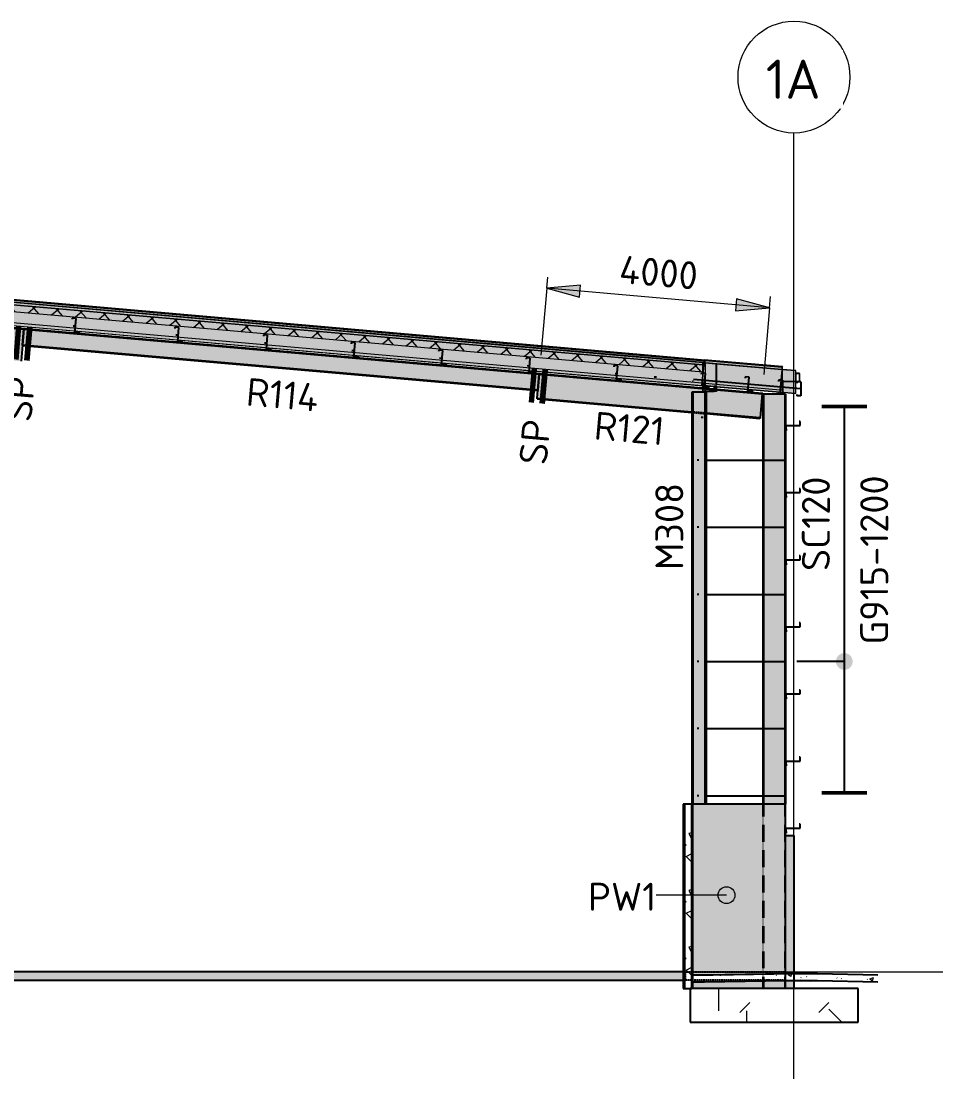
# Model space of a CAD drawing. Header units: millimetres. Extents: x 632 to 645312, y -3890 to 22200.
# Drawn here: x 308889 to 325368, y 3287 to 22200 of the extents above; entities that cross this region are included whole.
import ezdxf

# ---------------------------------------------------------------- set-up
doc = ezdxf.new("R2010")
doc.units = ezdxf.units.MM
for name, pattern in [('Dash', [7, 5, -2]), ('Hidden', [4, 3, -1]), ('Hidden Double', [7, 5, -2]), ('Hidden Half', [3, 2, -1])]:
    doc.linetypes.add(name, pattern=pattern)
for name, color, linetype, lineweight in [('A-010-D_DIM', 211, 'Continuous', 13), ('A-010-D_DIM-200', 211, 'Continuous', 13), ('A-010-M_LINE', 90, 'Continuous', 13), ('A-200-A_WALL', 211, 'Continuous', 18), ('A-200-H_WALL', 111, 'Continuous', 13), ('A-200-M_WALL_EXT', 113, 'Continuous', 13), ('A-200-M_WALL_PAT', 111, 'Continuous', 13), ('A-200-MH_WALL', 110, 'Hidden', 13), ('A-230-H-FLOOR', 190, 'Continuous', 13), ('A-230-M_FLOOR', 192, 'Continuous', 13), ('A-230-MH_FLOOR', 190, 'Hidden Double', 13), ('A-270-M_ROOF', 132, 'Continuous', 13), ('S-160-M_FOUND', 171, 'Continuous', 13), ('S-160-MH_FOUND', 171, 'Hidden Half', 13), ('S-280-A_COLUMN', 171, 'Continuous', 18), ('S-280-A_STRUCT_FRAME', 2, 'Continuous', 18), ('S-280-M_COLUMN', 52, 'Continuous', 13), ('S-280-M_STRUCT_FRAME', 12, 'Continuous', 13), ('S-280-MH_COLUMN', 52, 'Hidden Half', 13), ('Z-000-T_TEXT', 131, 'Continuous', 25), ('Z-030-M_GRID', 191, 'Continuous', 13), ('Z-033_T_GRIDREF', 31, 'Continuous', 13), ('Z-060-M_DETAIL', 92, 'Continuous', 25), ('Z-230-A_LEVEL', 51, 'Continuous', 13)]:
    doc.layers.add(name, color=color, linetype=linetype, lineweight=lineweight)
doc.styles.add('ISOCPEUR_1', font='isocpeur.ttf', dxfattribs={"height": 700})
doc.styles.add('ISOCPEUR_2', font='isocpeur.ttf', dxfattribs={"height": 500})
doc.dimstyles.new('2_5___Arrow___Transparent', dxfattribs={"dimscale": 304.8, "dimtxt": 497.990588, "dimasz": 1.968504, "dimexe": 0.656168, "dimexo": 1.049869, "dimgap": 0.164042, "dimtad": 1, "dimdec": 0, "dimzin": 0, "dimdsep": 46, "dimtxsty": 'ISOCPEUR_2', "dimsah": 1, "dimcen": 0.09, "dimadec": 0, "dimazin": 0, "dimtfac": 1, "dimtdec": 4, "dimtix": 1, "dimtmove": 0, "dimatfit": 3, "dimfxl": 1, "dimtvp": 1, "dimtolj": 1, "dimtzin": 0, "dimlwd": 18, "dimlwe": 18, "dimarcsym": 2})

# ---------------------------------------------------------------- blocks, each defined once
blk = doc.blocks.new('Roof Gutters1 - Roof Gutters-1884510-S6_501-SECTION A12')
at = {"layer": 'A-270-M_ROOF', "lineweight": 5, "transparency": 33554432}
for points in [[(4576717, 16123), (4576718, 16137), (4558305, 17748), (4558304, 17734), (4576483, 16143)], [(4576717, 16120), (4576718, 16134), (4558305, 17745), (4558304, 17731), (4576483, 16141)], [(4576717, 16120), (4576717, 16123), (4558304, 17734), (4558304, 17731), (4576483, 16141)]]:
    blk.add_hatch(color=253, dxfattribs=at).paths.add_polyline_path(points)
at = {"layer": 'A-270-M_ROOF', "color": 53, "lineweight": 5}
for p, q in [((4576717, 16123), (4558304, 17734)), ((4576717, 16120), (4558304, 17731)), ((4576698, 16124), (4558320, 17732)), ((4576698, 16122), (4558320, 17730)), ((4576718, 16137), (4558382, 17741)), ((4558469, 17730), (4576718, 16134)), ((4576699, 16138), (4558521, 17729)), ((4576699, 16135), (4558606, 17718)), ((4576718, 16137), (4576699, 16138)), ((4576718, 16134), (4576699, 16135)), ((4576717, 16123), (4576699, 16124)), ((4576717, 16120), (4576699, 16122)), ((4576718, 16137), (4576717, 16123)), ((4576717, 16120), (4576718, 16134)), ((4576718, 16132), (4576717, 16120)), ((4576717, 16123), (4576718, 16132)), ((4576717, 16120), (4576717, 16123)), ((4576717, 16123), (4576717, 16120))]:
    blk.add_line(p, q, dxfattribs=at)
blk = doc.blocks.new('Roof Gutters3 - Roof Gutters-1885272-S6_501-SECTION A12')
at = {"layer": 'A-270-M_ROOF', "lineweight": 5, "transparency": 33554432}
for points in [[(4578056, 15560), (4578096, 16014), (4576699, 16136), (4576659, 15682), (4577736, 15588)], [(4578096, 16014), (4578097, 16023), (4576700, 16145), (4576699, 16136), (4577591, 16058)], [(4578096, 16016), (4578096, 16020), (4576699, 16142), (4576699, 16138), (4577591, 16060)], [(4578056, 15563), (4578056, 15563), (4577736, 15591)]]:
    blk.add_hatch(color=253, dxfattribs=at).paths.add_polyline_path(points)
at = {"layer": 'A-270-M_ROOF', "color": 53, "lineweight": 5}
for p, q in [((4576692, 16053), (4576695, 16092)), ((4576695, 16092), (4576692, 16053)), ((4576695, 16092), (4576698, 16122)), ((4576698, 16122), (4576695, 16092)), ((4576698, 16122), (4576699, 16136)), ((4576699, 16133), (4576698, 16122)), ((4576699, 16138), (4576700, 16145)), ((4576700, 16145), (4576699, 16142)), ((4576699, 16142), (4576699, 16138)), ((4576699, 16138), (4576699, 16142)), ((4576699, 16142), (4576699, 16138)), ((4578096, 16020), (4576699, 16142)), ((4576718, 16137), (4576699, 16138)), ((4576718, 16137), (4576699, 16138)), ((4576699, 16136), (4576699, 16133)), ((4576718, 16135), (4576699, 16136)), ((4576718, 16132), (4576699, 16133)), ((4578097, 16023), (4576700, 16145)), ((4578096, 16016), (4576718, 16137)), ((4578096, 16016), (4576718, 16137)), ((4578096, 16014), (4576718, 16135)), ((4578096, 16011), (4576718, 16132)), ((4576659, 15682), (4576691, 16052)), ((4576691, 16052), (4576659, 15685)), ((4578096, 16014), (4578056, 15560)), ((4578060, 15603), (4578092, 15971)), ((4578092, 15971), (4578096, 16011)), ((4578096, 16020), (4578097, 16023)), ((4578097, 16023), (4578096, 16014)), ((4578096, 16011), (4578096, 16020)), ((4578096, 16020), (4578096, 16016)), ((4578096, 16016), (4578096, 16020)), ((4576659, 15685), (4576659, 15682)), ((4576659, 15685), (4576659, 15685)), ((4576659, 15685), (4576707, 15681)), ((4576699, 15682), (4576659, 15685)), ((4576659, 15682), (4576659, 15682)), ((4576677, 15681), (4576659, 15682)), ((4576677, 15681), (4576659, 15682)), ((4576707, 15678), (4576677, 15681)), ((4576698, 15679), (4576677, 15681)), ((4576877, 15663), (4576698, 15679)), ((4576877, 15666), (4576699, 15682)), ((4576707, 15681), (4576877, 15666)), ((4576877, 15663), (4576707, 15678)), ((4576879, 15666), (4576912, 15663)), ((4576903, 15664), (4576879, 15666)), ((4576912, 15660), (4576879, 15663)), ((4576903, 15661), (4576879, 15663)), ((4578056, 15563), (4576903, 15664)), ((4578056, 15560), (4576903, 15661)), ((4576912, 15663), (4578056, 15563)), ((4578056, 15560), (4576912, 15660)), ((4578056, 15563), (4578060, 15603)), ((4578056, 15563), (4578056, 15563)), ((4578056, 15560), (4578056, 15563)), ((4578056, 15560), (4578056, 15560))]:
    blk.add_line(p, q, dxfattribs=at)
blk = doc.blocks.new('25021-APA-ZZ-ZZ-M3-AR-000001_V3_rvt-4-S6_501-SECTION A12')
at = {"layer": 'A-270-M_ROOF', "lineweight": 5, "transparency": 33554432}
for color, points in [(9, [(4576718, 16092), (4576718, 16132), (4558305, 17743), (4557997, 17716), (4557997, 17676), (4558305, 17703), (4576483, 16112)]), (254, [(4576926, 15702), (4576926, 16073), (4558305, 17703), (4558205, 17694), (4558205, 17322), (4558305, 17331), (4576483, 15741)]), (9, [(4578339, 15952), (4558314, 17697), (4558261, 17697), (4576674, 16092), (4576718, 16092), (4578330, 15952)]), (10, [(4578339, 15911), (4558314, 17657), (4558261, 17657), (4576674, 16052), (4576718, 16052), (4578330, 15911)]), (254, [(4576674, 15681), (4576674, 15931), (4558261, 17536), (4558261, 17285), (4576559, 15691)]), (9, [(4576674, 16092), (4576674, 16052), (4576718, 16052), (4576718, 16092)]), (9, [(4578096, 15971), (4578096, 16011), (4576699, 16133), (4576699, 16093), (4577591, 16015)]), (9, [(4578330, 15911), (4578330, 15952), (4576718, 16092), (4576718, 16052), (4577591, 15976)]), (254, [(4576718, 15681), (4576718, 16052), (4576674, 16052), (4576674, 15681)]), (254, [(4578330, 15540), (4578330, 15911), (4576718, 16052), (4576718, 15681), (4577736, 15592)]), (254, [(4578096, 15600), (4578096, 15971), (4576907, 16075), (4576907, 15704), (4577736, 15631)]), (9, [(4578330, 15911), (4578339, 15911), (4578339, 15952), (4578330, 15952)]), (254, [(4578330, 15540), (4578339, 15540), (4578339, 15911), (4578330, 15911)]), (253, [(4576676, 15681), (4576676, 15643), (4576720, 15639), (4576720, 15681)]), (253, [(4576879, 15671), (4576879, 15625), (4576921, 15621), (4576921, 15671)])]:
    blk.add_hatch(color=color, dxfattribs=at).paths.add_polyline_path(points)
at = {"layer": 'A-270-M_ROOF', "transparency": 33554432}
for color, points in [(9, [(4576674, 16052), (4576674, 16092), (4558261, 17697), (4558261, 17657), (4576483, 16069)]), (253, [(4578381, 15748), (4578406, 15763), (4578406, 15904), (4578341, 15904), (4578341, 15759), (4578101, 15759), (4578101, 15954), (4578096, 15954), (4578096, 15754), (4578346, 15754), (4578346, 15899), (4578401, 15899), (4578401, 15766), (4578377, 15752)])]:
    blk.add_hatch(color=color, dxfattribs=at).paths.add_polyline_path(points)
at = {"layer": 'A-270-M_ROOF', "lineweight": 5}
h = blk.add_hatch(dxfattribs=at)
h.set_pattern_fill('FP_20', angle=-135, style=0, pattern_type=2)
h.set_pattern_definition([(40.019, (4553363.17, 2e-06), (-192.9125, 229.7494), []), (130.019, (4553363.17, 2e-06), (-229.7494, -192.9125), [])])
h.paths.add_polyline_path([(4576674, 15931), (4576674, 16052), (4558261, 17657), (4558261, 17536), (4576483, 15948)])
at = {"layer": 'A-270-M_ROOF', "color": 53, "lineweight": 5}
for p, q in [((4576674, 16092), (4558261, 17697)), ((4576674, 16052), (4558261, 17657)), ((4558261, 17657), (4576674, 16052)), ((4558305, 17703), (4575199, 16224)), ((4575199, 16224), (4558305, 17703)), ((4576695, 16095), (4558314, 17697)), ((4558605, 17716), (4576699, 16133)), ((4558261, 17536), (4576674, 15931)), ((4558261, 17285), (4576674, 15681)), ((4576663, 15725), (4558305, 17331)), ((4558314, 17285), (4576660, 15686)), ((4575199, 16224), (4576695, 16094)), ((4576695, 16094), (4575199, 16224)), ((4576674, 16052), (4576674, 16092)), ((4576674, 16092), (4576698, 16092)), ((4576699, 16095), (4576695, 16095)), ((4576695, 16094), (4576699, 16093)), ((4576699, 16093), (4576695, 16094)), ((4576698, 16092), (4576712, 16092)), ((4576718, 16132), (4576699, 16133)), ((4576699, 16133), (4576718, 16132)), ((4576699, 16133), (4576718, 16132)), ((4576699, 16133), (4576699, 16122)), ((4576699, 16122), (4576699, 16093)), ((4576718, 16093), (4576699, 16095)), ((4576699, 16093), (4576718, 16092)), ((4576699, 16093), (4576718, 16092)), ((4576718, 16092), (4576699, 16093)), ((4578092, 15971), (4576699, 16093)), ((4576712, 16092), (4576718, 16092)), ((4576718, 16132), (4578096, 16011)), ((4576718, 16092), (4576718, 16132)), ((4578092, 15973), (4576718, 16093)), ((4576718, 16092), (4576907, 16075)), ((4576718, 16092), (4576718, 16052)), ((4576718, 16092), (4578092, 15972)), ((4576674, 15681), (4576674, 16052)), ((4576718, 16052), (4576718, 15681)), ((4576926, 16073), (4576907, 16075)), ((4576907, 16075), (4578092, 15971)), ((4576907, 16075), (4576926, 16073)), ((4576907, 16075), (4576907, 15704)), ((4576926, 15702), (4576926, 16073)), ((4578096, 15973), (4578092, 15973)), ((4578092, 15972), (4578096, 15972)), ((4578092, 15971), (4578096, 15971)), ((4578096, 15971), (4578092, 15971)), ((4578096, 16011), (4578096, 15971)), ((4578339, 15952), (4578096, 15973)), ((4578096, 15972), (4578330, 15952)), ((4578096, 15971), (4578096, 15600)), ((4578101, 15954), (4578096, 15954)), ((4578096, 15954), (4578096, 15754)), ((4578101, 15759), (4578101, 15954)), ((4578330, 15952), (4578330, 15911)), ((4578330, 15952), (4578339, 15952)), ((4578330, 15911), (4578330, 15759)), ((4578339, 15911), (4578339, 15952)), ((4578339, 15759), (4578339, 15911)), ((4578406, 15904), (4578341, 15904)), ((4578341, 15904), (4578341, 15759)), ((4578346, 15754), (4578346, 15899)), ((4578346, 15899), (4578401, 15899)), ((4578401, 15899), (4578401, 15766)), ((4578406, 15763), (4578406, 15904)), ((4576718, 15720), (4576663, 15725)), ((4576907, 15704), (4576718, 15720)), ((4576907, 15704), (4576926, 15702)), ((4576926, 15702), (4576907, 15704)), ((4578060, 15603), (4576907, 15704)), ((4578096, 15754), (4578346, 15754)), ((4578341, 15759), (4578101, 15759)), ((4578330, 15759), (4578330, 15754)), ((4578330, 15754), (4578330, 15540)), ((4578339, 15754), (4578339, 15759)), ((4578339, 15540), (4578339, 15754)), ((4578401, 15766), (4578377, 15752)), ((4578377, 15752), (4578381, 15748)), ((4578381, 15748), (4578406, 15763)), ((4576660, 15686), (4576877, 15667)), ((4576676, 15681), (4576674, 15681)), ((4576674, 15681), (4576674, 15579)), ((4576674, 15579), (4576879, 15579)), ((4576718, 15579), (4576674, 15579)), ((4576698, 15681), (4576676, 15681)), ((4576676, 15581), (4576676, 15681)), ((4576698, 15681), (4576676, 15681)), ((4576700, 15681), (4576676, 15681)), ((4576877, 15581), (4576676, 15581)), ((4576720, 15581), (4576676, 15581)), ((4576711, 15681), (4576698, 15681)), ((4576711, 15681), (4576698, 15681)), ((4576711, 15681), (4576700, 15681)), ((4576718, 15681), (4576712, 15681)), ((4576718, 15681), (4576712, 15681)), ((4576720, 15681), (4576712, 15681)), ((4576718, 15677), (4576718, 15681)), ((4576718, 15681), (4576720, 15681)), ((4576718, 15581), (4576718, 15677)), ((4576921, 15579), (4576718, 15579)), ((4576720, 15681), (4576720, 15677)), ((4576877, 15667), (4576720, 15680)), ((4576720, 15677), (4576720, 15581)), ((4576720, 15581), (4576877, 15581)), ((4576879, 15671), (4576877, 15671)), ((4576877, 15671), (4576877, 15581)), ((4576879, 15579), (4576879, 15671)), ((4576901, 15671), (4576879, 15671)), ((4576879, 15671), (4576903, 15671)), ((4576879, 15667), (4576921, 15664)), ((4576921, 15663), (4576879, 15666)), ((4576879, 15581), (4576919, 15581)), ((4576919, 15581), (4576879, 15581)), ((4576921, 15579), (4576879, 15579)), ((4576919, 15671), (4576901, 15671)), ((4576903, 15671), (4576921, 15671)), ((4576919, 15659), (4576919, 15671)), ((4576919, 15671), (4576921, 15671)), ((4576919, 15581), (4576919, 15659)), ((4576921, 15671), (4576921, 15659)), ((4576921, 15664), (4578057, 15565)), ((4578056, 15564), (4576921, 15663)), ((4576921, 15659), (4576921, 15579)), ((4578330, 15540), (4578056, 15564)), ((4578057, 15565), (4578339, 15540)), ((4578096, 15600), (4578060, 15603)), ((4578339, 15540), (4578330, 15540))]:
    blk.add_line(p, q, dxfattribs=at)
for name in ['Roof Gutters3 - Roof Gutters-1885272-S6_501-SECTION A12', 'Roof Gutters1 - Roof Gutters-1884510-S6_501-SECTION A12']:
    blk.add_blockref(name, (0, 0), dxfattribs=at)
blk = doc.blocks.new('NRP_Framing-Steel-Purlin C - P946 - EC250-24-4111187-S6_501-SECTION A12')
at = {"layer": 'S-280-M_STRUCT_FRAME', "color": 1, "lineweight": 25}
blk.add_line((4578419, 15626), (4576507, 15793), dxfattribs=at)
blk.add_line((4578419, 15626), (4576507, 15793), dxfattribs=at)
blk = doc.blocks.new('NRP_Framing-Steel-Purlin C - P946 - EC250-24-4033922-S6_501-SECTION A12')
at = {"layer": 'S-280-M_STRUCT_FRAME', "color": 1, "lineweight": 25}
blk.add_line((4576505, 15759), (4576488, 15760), dxfattribs=at)
blk.add_line((4576505, 15759), (4576488, 15760), dxfattribs=at)
blk = doc.blocks.new('NRP_Framing-Steel-Purlin Z - P916 - EZ250-24-4038568-S6_501-SECTION A12')
at = {"layer": 'S-280-M_STRUCT_FRAME', "color": 1, "lineweight": 25}
for p, q in [((4567238, 16729), (4567236, 16707)), ((4567309, 16723), (4567238, 16729)), ((4567287, 16474), (4567309, 16723)), ((4567362, 16467), (4567287, 16474)), ((4567364, 16489), (4567362, 16467))]:
    blk.add_line(p, q, dxfattribs=at)
blk = doc.blocks.new('NRP_Framing-Steel-Purlin Z - P914 - EZ250-15-4038687-S6_501-SECTION A12')
at = {"layer": 'S-280-M_STRUCT_FRAME', "color": 150, "lineweight": 25}
for p, q in [((4560193, 17346), (4560191, 17326)), ((4560264, 17339), (4560193, 17346)), ((4560242, 17090), (4560264, 17339)), ((4560318, 17084), (4560242, 17090)), ((4560319, 17103), (4560318, 17084))]:
    blk.add_line(p, q, dxfattribs=at)
blk = doc.blocks.new('NRP_Framing-Steel-Purlin Z - P916 - EZ250-24-4043329-S6_501-SECTION A12')
at = {"layer": 'S-280-M_STRUCT_FRAME', "color": 1, "lineweight": 25}
blk.add_line((4575154, 15895), (4575107, 15896), dxfattribs=at)
blk = doc.blocks.new('NRP_Framing-Steel-Purlin Z - P916 - EZ250-24-V41-S6_501-SECTION A12')
at = {"layer": 'S-280-M_STRUCT_FRAME', "color": 1, "lineweight": 25}
blk.add_line((4575850, 15833), (4575807, 15835), dxfattribs=at)
blk = doc.blocks.new('NRP_Framing-Steel-Purlin Z - P916 - EZ250-24-4044913-S6_501-SECTION A12')
at = {"layer": 'S-280-M_STRUCT_FRAME', "color": 1, "lineweight": 25}
blk.add_line((4573578, 16032), (4573534, 16034), dxfattribs=at)
blk = doc.blocks.new('NRP_Framing-Steel-Purlin Z - P916 - EZ250-24-4044911-S6_501-SECTION A12')
at = {"layer": 'S-280-M_STRUCT_FRAME', "color": 1, "lineweight": 25}
blk.add_line((4572012, 16169), (4571969, 16171), dxfattribs=at)
blk = doc.blocks.new('NRP_Framing-Steel-Purlin Z - P916 - EZ250-24-4044909-S6_501-SECTION A12')
at = {"layer": 'S-280-M_STRUCT_FRAME', "color": 1, "lineweight": 25}
blk.add_line((4570447, 16306), (4570403, 16307), dxfattribs=at)
blk = doc.blocks.new('NRP_Framing-Steel-Purlin Z - P916 - EZ250-24-4044907-S6_501-SECTION A12')
at = {"layer": 'S-280-M_STRUCT_FRAME', "color": 1, "lineweight": 25}
blk.add_line((4568882, 16443), (4568838, 16444), dxfattribs=at)
blk = doc.blocks.new('NRP_Framing-Steel-Purlin Z - P916 - EZ250-24-4044905-S6_501-SECTION A12')
at = {"layer": 'S-280-M_STRUCT_FRAME', "color": 1, "lineweight": 25}
blk.add_line((4567296, 16582), (4567253, 16583), dxfattribs=at)
blk = doc.blocks.new('NRP_Framing-Steel-Purlin Z - P916 - EZ250-24-4051381-S6_501-SECTION A12')
at = {"layer": 'S-280-M_STRUCT_FRAME', "color": 1, "lineweight": 25}
blk.add_line((4565459, 16743), (4565415, 16744), dxfattribs=at)
blk = doc.blocks.new('NRP_Framing-Steel-Purlin Z - G915 - EZ250-19-4108661-S6_501-SECTION A12')
at = {"layer": 'S-280-M_STRUCT_FRAME', "color": 92, "lineweight": 25}
blk.add_line((4576604, 8350), (4576576, 8350), dxfattribs=at)
blk = doc.blocks.new('NRP_Framing-Steel-Purlin Z - G915 - EZ250-19-4108674-S6_501-SECTION A12')
at = {"layer": 'S-280-M_STRUCT_FRAME', "color": 92, "lineweight": 25}
blk.add_line((4576729, 8350), (4578154, 8350), dxfattribs=at)
blk = doc.blocks.new('NRP_Framing-Steel-Purlin C - G946 - EC250-24-4111439-S6_501-SECTION A12')
at = {"layer": 'S-280-M_STRUCT_FRAME', "color": 1, "lineweight": 25}
for p, q in [((4578354, 15751), (4578354, 15727)), ((4578427, 15751), (4578354, 15751)), ((4578427, 15751), (4578427, 15501)), ((4578354, 15525), (4578354, 15501)), ((4578427, 15501), (4578354, 15501))]:
    blk.add_line(p, q, dxfattribs=at)
blk = doc.blocks.new('NRP_Framing-Steel-Purlin Z - G914 - EZ250-15-4113987-S6_501-SECTION A12')
at = {"layer": 'S-280-M_STRUCT_FRAME', "color": 150, "lineweight": 25}
for p, q in [((4578165, 14969), (4578415, 14969)), ((4578165, 14893), (4578165, 14969)), ((4578415, 15040), (4578395, 15040)), ((4578415, 14969), (4578415, 15040)), ((4578184, 14893), (4578165, 14893))]:
    blk.add_line(p, q, dxfattribs=at)
blk = doc.blocks.new('NRP_Foundation-Pad Footing Fibre _v2_ - PF1 - 3000 x 2400 x 600d-2371040-S6_501-SECTION A12')
at = {"layer": 'S-160-M_FOUND'}
h = blk.add_hatch(dxfattribs=at)
h.set_pattern_fill('FP_24', color=256, style=0, pattern_type=2)
h.set_pattern_definition([(45, (4553363.2, 0), (-1414.214, 0), [750, -3000]), (45, (4554363.2, 1000), (-1414.214, 0), [750, -3000]), (45, (4555363.2, -300), (-1414.214, 0), [250, -2000]), (90, (4555363.17, 500), (-500, 500), [500, -2000]), (315, (4555363.2, 1000), (0, 2828.43), [500, -3000]), (0, (4554363.2, 1000), (2000, 2000), [300, -1000]), (0, (4551863.2, 2000), (2000, 2000), [300, -2000])])
h.paths.add_polyline_path([(4579451, 4900), (4576451, 4900), (4576451, 4300), (4579451, 4300)])
at = {"layer": 'S-160-M_FOUND', "lineweight": 25}
for p, q in [((4579451, 4900), (4576451, 4900)), ((4576451, 4900), (4576451, 4300)), ((4579451, 4300), (4579451, 4900)), ((4576451, 4300), (4579451, 4300))]:
    blk.add_line(p, q, dxfattribs=at)
blk = doc.blocks.new('NRP_Framing-Steel-Purlin C - G946 - EC250-24-4105926-S6_501-SECTION A12')
at = {"layer": 'S-280-M_STRUCT_FRAME', "color": 1, "lineweight": 25}
blk.add_line((4576676, 15115), (4576646, 15115), dxfattribs=at)
blk.add_line((4576676, 15115), (4576646, 15115), dxfattribs=at)
at = {"layer": 'S-280-M_STRUCT_FRAME', "color": 1, "linetype": 'Dash', "lineweight": 25}
blk.add_line((4576681, 15115), (4576676, 15115), dxfattribs=at)
blk.add_line((4576681, 15115), (4576676, 15115), dxfattribs=at)
blk = doc.blocks.new('NRP_Framing-Steel-Purlin C - P946 - EC250-24-4032700-S6_501-SECTION A12')
at = {"layer": 'S-280-M_STRUCT_FRAME', "color": 1, "lineweight": 25}
for p, q in [((4578027, 15780), (4578027, 15756)), ((4578100, 15780), (4578027, 15780)), ((4578100, 15780), (4578100, 15530)), ((4578027, 15554), (4578027, 15530)), ((4578100, 15530), (4578027, 15530)), ((4578080, 15655), (4578080, 15655))]:
    blk.add_line(p, q, dxfattribs=at)
at = {"layer": 'S-280-M_STRUCT_FRAME', "color": 1, "linetype": 'Dash', "lineweight": 25}
blk.add_line((4578080, 15655), (4578080, 15655), dxfattribs=at)
blk = doc.blocks.new('NRP_Extent _v2_ - 1-200-4109417-S6_501-SECTION A12')
at = {"layer": 'Z-060-M_DETAIL'}
blk.add_hatch(color=256, dxfattribs=at).paths.add_polyline_path([(4579205, 10600), (4579243, 10605), (4579280, 10620), (4579311, 10644), (4579335, 10675), (4579350, 10711), (4579355, 10750), (4579350, 10789), (4579335, 10825), (4579311, 10856), (4579280, 10880), (4579243, 10895), (4579205, 10900), (4579166, 10895), (4579130, 10880), (4579099, 10856), (4579075, 10825), (4579060, 10789), (4579055, 10750), (4579060, 10711), (4579075, 10675), (4579099, 10644), (4579130, 10620), (4579166, 10605), (4579196, 10601)])
at = {"layer": 'Z-060-M_DETAIL', "lineweight": 50}
for p, q in [((4578805, 15307), (4579605, 15307)), ((4578805, 8400), (4579605, 8400))]:
    blk.add_line(p, q, dxfattribs=at)
at = {"layer": 'Z-060-M_DETAIL'}
for p, q in [((4579205, 15307), (4579205, 8400)), ((4579205, 10750), (4578355, 10750))]:
    blk.add_line(p, q, dxfattribs=at)
blk = doc.blocks.new('Grid - NRP_Grid-Head-320187-S6_501-SECTION A12')
at = {"layer": 'Z-033_T_GRIDREF'}
blk.add_circle((4578305, 21200), 1000, dxfattribs=at)
blk = doc.blocks.new('DIMBLOCK13-S6_501-SECTION A12')
at = {"layer": 'A-010-D_DIM-200', "lineweight": 18}
for points in [[(318285, 17423), (318874, 17266), (318892, 17477)], [(322270, 17075), (321681, 17233), (321663, 17022)]]:
    blk.add_hatch(color=256, dxfattribs=at).paths.add_polyline_path(points)
for p, q in [((318285, 17423), (318303, 17623)), ((318285, 17423), (318180, 16227)), ((318892, 17477), (318285, 17423)), ((322270, 17075), (318285, 17423)), ((318285, 17423), (318874, 17266)), ((318874, 17266), (318892, 17477)), ((321681, 17233), (321663, 17022)), ((322270, 17075), (321681, 17233)), ((322270, 17075), (322287, 17274)), ((321663, 17022), (322270, 17075)), ((322270, 17075), (322165, 15879))]:
    blk.add_line(p, q, dxfattribs=at)
at = {"layer": 'A-010-D_DIM-200', "color": 0, "lineweight": 18, "insert": (319609, 18014), "char_height": 500, "width": 1758.29, "attachment_point": 1, "rotation": 355, "line_spacing_factor": 1.149209, "style": 'ISOCPEUR_2'}
blk.add_mtext('4000', dxfattribs=at)
blk = doc.blocks.new('NRP_Splice _v3_ - NRP_Splice-3927024-S6_501-SECTION A12')
at = {"layer": 'Z-000-T_TEXT', "lineweight": 70}
for p, q in [((4573657, 15980), (4573605, 15382)), ((4573657, 15980), (4573605, 15382)), ((4573857, 15963), (4573804, 15365)), ((4573804, 15365), (4573857, 15963))]:
    blk.add_line(p, q, dxfattribs=at)

msp = doc.modelspace()

# ---------------------------------------------------------------- hatches: boundary and pattern name
at = {"layer": 'A-200-A_WALL'}
h = msp.add_hatch(color=256, dxfattribs=at)
edge = h.paths.add_edge_path()
edge.add_arc((321500.5, 6571.4), 150, 0, 360)
at = {"layer": 'A-200-H_WALL', "lineweight": 5}
h = msp.add_hatch(color=256, dxfattribs=at)
h.paths.add_polyline_path([(320878.4, 4900), (320899.8, 4900), (320899.8, 5020), (320878.4, 5020)])
h.paths.add_polyline_path([(320878.4, 5140), (320899.8, 5140), (320899.8, 8200), (320878.4, 8200), (320878.4, 6899.8)])
at = {"layer": 'A-200-H_WALL'}
h = msp.add_hatch(color=256, dxfattribs=at)
h.paths.add_polyline_path([(322555.7, 4900), (322555.7, 5044.1), (321104.7, 5020), (320899.8, 5020), (320899.8, 4900), (321104.7, 4900)])
h.paths.add_polyline_path([(320899.8, 5140), (320901, 5140), (322555.7, 5167.5), (322555.7, 8200), (320899.8, 8200), (320899.8, 6899.8)])
at = {"layer": 'A-200-H_WALL', "lineweight": 5}
h = msp.add_hatch(color=256, dxfattribs=at)
h.paths.add_polyline_path([(322563.3, 4900), (322705.7, 4900), (322705.7, 5044.2), (322555.7, 5044.1), (322555.7, 4900)])
h.paths.add_polyline_path([(322555.7, 5167.5), (322705.7, 5170), (322705.7, 7640), (322555.7, 7640), (322555.7, 5170)])
at = {"layer": 'A-200-M_WALL_PAT'}
h = msp.add_hatch(dxfattribs=at)
h.set_pattern_fill('FP_23', color=250, angle=116.56505, style=0, pattern_type=2)
h.set_pattern_definition([(296.565, (298018.25, 152.4), (5e-05, 1016), [113.592, -2158.253]), (33.69, (298069.05, 50.8), (7e-05, 1016), [183.16, -3480.08]), (33.69, (299085.05, 50.8), (7e-05, 1016), [183.16, -3480.08]), (33.69, (300101.05, 50.8), (7e-05, 1016), [183.16, -3480.08]), (116.565, (298221.45, 152.4), (5e-05, 1016), [113.592, -2158.253]), (213.69, (298170.65, 254), (7e-05, 1016), [183.16, -3480.08]), (213.69, (299186.65, 254), (7e-05, 1016), [183.16, -3480.08]), (213.69, (300202.65, 254), (7e-05, 1016), [183.16, -3480.08]), (26.565, (298424.65, 152.4), (5e-05, 1016), [227.185, -2044.66]), (26.565, (299440.65, 152.4), (5e-05, 1016), [227.185, -2044.66]), (270, (298627.9, 254), (1016, 0.0009), [101.6, -914.4]), (225, (298627.85, 152.4), (-0.002, 1016), [143.684, -1293.157]), (135, (298526.25, 50.8), (-0.0009, 1016), [143.684, -1293.157]), (288.435, (298221.45, 457.2), (-0.002, 1015.9997), [160.644, -3052.23]), (18.435, (298272.3, 304.8), (-0.002, 1016), [160.64, -3052.23]), (18.435, (299288.3, 304.8), (-0.002, 1016), [160.64, -3052.23]), (18.435, (300304.3, 304.8), (-0.002, 1016), [160.64, -3052.23]), (135, (298424.65, 355.6), (-0.0009, 1016), [143.684, -1293.157]), (180, (298323.1, 457.2), (0.0009, -1016), [101.6, -914.4]), (251.565, (297967.45, 711.2), (0.0004, 1015.9997), [160.644, -3052.23]), (315, (297916.65, 558.8), (-0.0009, 1016), [143.684, -1293.157]), (71.565, (298018.25, 457.2), (0.0004, 1015.9997), [160.644, -3052.23]), (135, (298069.05, 609.6), (-0.0009, 1016), [143.684, -1293.157]), (225, (298373.85, 711.2), (-0.002, 1016), [143.684, -1293.157]), (123.69, (298272.25, 609.6), (7e-05, 1016), [183.16, -3480.08]), (123.69, (299288.25, 609.6), (7e-05, 1016), [183.16, -3480.08]), (26.565, (298170.65, 762), (5e-05, 1016), [113.59, -2158.25]), (26.565, (299186.65, 762), (5e-05, 1016), [113.59, -2158.25]), (315, (298272.25, 812.8), (-0.0009, 1016), [143.684, -1293.157]), (213.69, (298729.45, 965.2), (7e-05, 1016), [183.16, -3480.08]), (213.69, (299745.45, 965.2), (7e-05, 1016), [183.16, -3480.08]), (213.69, (300761.45, 965.2), (7e-05, 1016), [183.16, -3480.08]), (296.565, (298577.05, 863.6), (5e-05, 1016), [113.59, -2158.253]), (45, (298627.85, 762), (-0.0009, 1016), [143.684, -1293.157]), (90, (298729.5, 863.6), (-1016, -0.0009), [101.6, -914.4]), (213.69, (298272.25, 1016), (7e-05, 1016), [183.16, -3480.08]), (213.69, (299288.25, 1016), (7e-05, 1016), [183.16, -3480.08]), (213.69, (300304.25, 1016), (7e-05, 1016), [183.16, -3480.08]), (315, (298119.85, 914.4), (-0.0009, 1016), [71.84, -1365]), (26.565, (298170.7, 863.6), (5e-05, 1016), [113.59, -2158.25]), (26.565, (299186.7, 863.6), (5e-05, 1016), [113.59, -2158.25]), (90, (298272.3, 914.4), (-1016, -0.0009), [101.6, -914.4]), (333.435, (297865.85, 965.2), (-0.002, 1016), [113.59, -2158.25]), (333.435, (298881.85, 965.2), (-0.002, 1016), [113.59, -2158.25]), (243.435, (297967.45, 914.4), (-0.002, 1016), [113.592, -2158.253]), (161.565, (297916.7, 812.8), (0.0004, 1016), [160.64, -3052.23]), (161.565, (298932.7, 812.8), (0.0004, 1016), [160.64, -3052.23]), (161.565, (299948.7, 812.8), (0.0004, 1016), [160.64, -3052.23]), (45, (297764.25, 863.6), (-0.0009, 1016), [143.684, -1293.157]), (26.565, (297815.05, -2e-05), (5e-05, 1016), [113.59, -2158.25]), (26.565, (298831.05, -7e-05), (5e-05, 1016), [113.59, -2158.25]), (116.565, (297916.65, 50.8), (5e-05, 1016), [113.592, -2158.253]), (206.565, (297865.85, 152.4), (5e-05, 1016), [113.59, -2158.25]), (206.565, (298881.85, 152.4), (5e-05, 1016), [113.59, -2158.25]), (296.565, (297764.25, 101.6), (5e-05, 1016), [113.592, -2158.253]), (14.036, (298526.3, 457.2), (0.003, 1016), [209.45, -3979.62]), (14.036, (299542.3, 457.2), (0.003, 1016), [209.45, -3979.62]), (14.036, (300558.3, 457.2), (0.003, 1016), [209.45, -3979.62]), (14.036, (301574.3, 457.2), (0.003, 1016), [209.45, -3979.62]), (135, (298729.45, 508), (-0.0009, 1016), [143.684, -1293.157]), (198.435, (298627.9, 609.6), (-0.002, 1016), [160.64, -3052.23]), (198.435, (299643.9, 609.6), (-0.002, 1016), [160.64, -3052.23]), (198.435, (300659.9, 609.6), (-0.002, 1016), [160.64, -3052.23]), (296.565, (298475.45, 558.8), (5e-05, 1016), [113.592, -2158.253]), (333.435, (297815.05, 304.8), (-0.002, 1016), [113.59, -2158.25]), (333.435, (298831.05, 304.8), (-0.002, 1016), [113.59, -2158.25]), (45, (297916.65, 254), (-0.0009, 1016), [71.84, -1365]), (116.565, (297967.45, 304.8), (5e-05, 1016), [113.592, -2158.253]), (225, (297916.65, 406.4), (-0.002, 1016), [143.684, -1293.157])])
h.paths.add_polyline_path([(320727.8, 4900), (320878.4, 4900), (320878.4, 8200), (320727.8, 8200), (320727.8, 6899.8)])
at = {"layer": 'A-230-H-FLOOR'}
h = msp.add_hatch(dxfattribs=at)
h.set_pattern_fill('FP_24', color=256, style=0, pattern_type=2)
h.set_pattern_definition([(45, (297764.3, 0), (-1414.214, 0), [750, -3000]), (45, (298764.3, 1000), (-1414.214, 0), [750, -3000]), (45, (299764.3, -300), (-1414.214, 0), [250, -2000]), (90, (299764.25, 500), (-500, 500), [500, -2000]), (315, (299764.3, 1000), (0, 2828.43), [500, -3000]), (0, (298764.3, 1000), (2000, 2000), [300, -1000]), (0, (296264.3, 2000), (2000, 2000), [300, -2000])])
h.paths.add_polyline_path([(319776.2, 5050), (320727.8, 5050), (320727.8, 5200), (256948.2, 5200), (256948.2, 5050), (315344.8, 5050)])
h = msp.add_hatch(dxfattribs=at)
h.set_pattern_fill('FP_25', color=256, style=0, pattern_type=2)
h.set_pattern_definition([(50, (297764.25, 0), (728.737, -63.756), [76.2, -838.2]), (355, (297764.25, 0), (-140.972, 764.228), [60.96, -670.56]), (100.451, (297825, -5.3), (587.77, 700.467), [64.76, -712.36]), (46.184, (297764.25, 203.2), (1084.316, -168.17), [114.3, -1257.3]), (96.636, (297854.6, 189.2), (949.61, 989.71), [97.14, -1068.54]), (351.184, (297764.3, 203.2), (949.62, 989.7), [91.44, -1005.84]), (21, (297865.85, 152.4), (606.458, -409.06), [76.2, -838.2]), (326, (297865.85, 152.4), (247.208, 736.753), [60.96, -670.56]), (71.451, (297916.4, 118.3), (853.668, 327.685), [64.76, -712.36]), (37.5, (297764.25, 0), (12.3547, 338.22), [6.706, -655.726, 6.706, -674.014, -673.1]), (37.5, (297764.25, 0), (12.3547, 338.22), [-1343.152, 6.706, -666.394]), (7.5, (297764.25, 0), (267.279, 400.722), [6.706, -381.406, 6.706, -640.486, -256.54]), (7.5, (297764.25, 0), (267.279, 400.722), [-1035.304, 6.706, -249.834]), (327.5, (297537.69, 0), (542.3633, -22.9153), [6.706, -247.294, 6.706, -785.774, -1051.56]), (327.5, (297537.69, 0), (542.3633, -22.9153), [-1046.48, 6.706, -1044.854]), (317.5, (297436.1, 0), (592.517, 101.707), [6.706, -323.494, 6.706, -519.582, -746.76]), (317.5, (297436.1, 0), (592.517, 101.707), [-856.488, 6.706, -740.054])])
h.paths.add_polyline_path([(320878.4, 5020), (321104.7, 5020), (322563.3, 5044.2), (323129.6, 5044.2), (324207.6, 5021.9), (324207.6, 5141.9), (323129.6, 5164.2), (322563.3, 5164.2), (321104.7, 5140), (320878.4, 5140), (320878.4, 5044.2)])
at = {"layer": 'A-230-H-FLOOR', "lineweight": 5}
for points in [[(320901, 5140), (321104.7, 5140), (322563.3, 5164.2), (322705.7, 5170), (321104.7, 5143.4)], [(323129.6, 5164.2), (322705.7, 5170), (322563.3, 5164.2)], [(322805.8, 5044.2), (322998, 5035.3), (322820.3, 5044.2)], [(324207.6, 5010.2), (324207.6, 5021.9), (323129.6, 5044.2), (322820.3, 5044.2), (322998, 5035.3), (323129.6, 5032.6)]]:
    msp.add_hatch(color=256, dxfattribs=at).paths.add_polyline_path(points)
at = {"layer": 'S-280-M_COLUMN', "lineweight": 5}
for points in [[(320895.7, 8200), (320895.7, 15565.6), (320880.8, 15565.6), (320880.8, 8200)], [(320902.6, 8200), (320902.6, 15565.6), (320895.7, 15565.6), (320895.7, 8200), (320899.8, 8200)], [(320915.7, 8200), (320915.7, 15565.6), (320902.6, 15565.6), (320904.8, 8200), (320912.6, 8200)], [(321110.8, 8200), (321110.8, 15565.6), (320915.7, 15565.6), (320915.7, 8200)], [(321113.8, 8200), (321114.6, 8200), (321113.8, 15565.6), (321110.8, 15565.6), (321110.8, 8200)], [(321129.6, 8200), (321129.6, 15565.6), (321114.6, 15565.6), (321114.6, 8200)], [(321138.4, 8200), (321138.4, 15565.6), (321129.6, 15565.6), (321129.6, 8200)], [(322162.1, 8200), (322162.1, 15532.3), (322149.3, 15532.3), (322149.3, 8200)], [(322173.5, 8200), (322173.5, 15532.3), (322162.1, 15532.3), (322163.6, 8200), (322171.7, 8200)], [(322531.5, 8200), (322531.5, 15532.3), (322173.5, 15532.3), (322173.5, 8200)], [(322531.5, 8200), (322542.9, 8200), (322541.4, 15532.3), (322531.5, 15532.3), (322531.5, 10601.1)], [(322555.7, 8200), (322555.7, 15532.3), (322542.9, 15532.3), (322542.9, 8200)]]:
    msp.add_hatch(color=256, dxfattribs=at).paths.add_polyline_path(points)
at = {"layer": 'S-280-M_STRUCT_FRAME', "lineweight": 5}
for points in [[(308939, 16689.6), (308940.3, 16704.3), (302705.7, 17249.8), (302705.7, 17234.9), (306482, 16904.5)], [(308889.1, 16119.4), (308939, 16689.6), (302705.7, 17233.5), (302705.7, 16660.3), (306482, 16329.9)], [(318126, 15605.7), (318150.6, 15888.3), (308939.9, 16694.1), (308915.2, 16411.6), (318113.3, 15606.9)], [(318150.8, 15888.3), (318150.6, 15898.5), (308940.8, 16704.3), (308940.3, 16694.1), (318150.6, 15888.3)], [(318125.1, 15595.6), (318126, 15605.7), (308915.2, 16411.6), (308914.3, 16401.4), (315344.8, 15838.8)], [(322136.4, 15537.1), (322137.5, 15549.7), (318151.7, 15898.4), (318150.6, 15885.8), (321991.9, 15549.7)], [(322099.1, 15110.3), (322136.4, 15537.1), (318150.6, 15885.8), (318113.3, 15459), (320880.8, 15216.9), (320880.8, 15565.6), (321138.4, 15565.6), (321138.4, 15194.3), (321991.9, 15119.7)]]:
    msp.add_hatch(color=256, dxfattribs=at).paths.add_polyline_path(points)
h = msp.add_hatch(color=256, dxfattribs=at)
h.paths.add_polyline_path([(322098, 15097.6), (322099.1, 15110.3), (321138.4, 15194.3), (321138.4, 15181.6), (321991.9, 15106.9)])
h.paths.add_polyline_path([(320880.8, 15204.1), (320880.8, 15216.9), (318113.3, 15459), (318112.2, 15446.3), (319776.2, 15300.8)])

# ---------------------------------------------------------------- linework, layer by layer
at = {"layer": 'A-010-M_LINE', "lineweight": 25}
for p, q in [((318151.7, 15898.4), (318152.6, 15908.4)), ((322136.5, 15549.8), (322137.3, 15559.8))]:
    msp.add_line(p, q, dxfattribs=at)
at = {"layer": 'A-200-A_WALL'}
msp.add_line((321500.5, 6571.4), (320239.7, 6571.4), dxfattribs=at)
msp.add_circle((321500.5, 6571.4), 150, dxfattribs=at)
at = {"layer": 'A-200-M_WALL_EXT', "lineweight": 25}
for p, q in [((320727.8, 8200), (320727.8, 4900)), ((322555.7, 8200), (320727.8, 8200)), ((320878.4, 4900), (320878.4, 8200)), ((320899.8, 5140), (320899.8, 8200)), ((322555.7, 5167.5), (322555.7, 8200)), ((322555.7, 5167.5), (322555.7, 7640)), ((322555.7, 7640), (322705.7, 7640)), ((322705.7, 7640), (322705.7, 5170)), ((320899.8, 4900), (320899.8, 5020)), ((322555.7, 4900), (322555.7, 5044.1)), ((322555.7, 4900), (322555.7, 5044.1)), ((322705.7, 5044.2), (322705.7, 4900)), ((320727.8, 4900), (320878.4, 4900))]:
    msp.add_line(p, q, dxfattribs=at)
at = {"layer": 'A-200-MH_WALL', "lineweight": 25}
for p, q in [((320750.3, 8200), (320750.3, 4900)), ((320899.8, 5020), (320899.8, 5140)), ((322555.7, 5044.2), (322555.7, 5167.5)), ((322555.7, 5044.2), (322555.7, 5167.5)), ((322705.7, 5170), (322705.7, 5044.3))]:
    msp.add_line(p, q, dxfattribs=at)
at = {"layer": 'A-230-M_FLOOR', "lineweight": 25}
for p, q in [((320727.8, 5200), (256948.2, 5200)), ((321104.7, 5140), (320878.4, 5140)), ((320878.4, 5140), (320878.4, 5020)), ((320904, 5140), (322704.7, 5170)), ((322563.3, 5164.2), (321104.7, 5140)), ((322705.7, 5170), (322563.3, 5164.2)), ((323129.6, 5164.2), (322563.3, 5164.2)), ((322705.7, 5170), (323129.6, 5164.2)), ((324207.6, 5141.9), (323129.6, 5164.2)), ((256948.2, 5050), (320727.8, 5050)), ((320878.4, 5020), (321104.7, 5020)), ((321104.7, 5020), (322563.3, 5044.2)), ((322563.3, 5044.2), (323129.6, 5044.2)), ((322998, 5035.3), (322821.2, 5044.2)), ((323129.6, 5044.2), (324207.6, 5021.9))]:
    msp.add_line(p, q, dxfattribs=at)
at = {"layer": 'A-230-MH_FLOOR', "lineweight": 25}
for p, q in [((320727.8, 5200), (322555.7, 5200)), ((320763.5, 5200), (320763.5, 5050)), ((322555.7, 5050), (320727.8, 5050))]:
    msp.add_line(p, q, dxfattribs=at)
at = {"layer": 'S-280-M_COLUMN', "lineweight": 25}
for p, q in [((320880.8, 15565.6), (320880.8, 8200)), ((320895.7, 15565.6), (320880.8, 15565.6)), ((320895.7, 15565.6), (320895.7, 8200)), ((320902.6, 15565.6), (320895.7, 15565.6)), ((320915.7, 15565.6), (320902.6, 15565.6)), ((321110.8, 15565.6), (320915.7, 15565.6)), ((321113.8, 15565.6), (321110.8, 15565.6)), ((321114.6, 15565.6), (321114.6, 8200)), ((321129.6, 15565.6), (321114.6, 15565.6)), ((321129.6, 8200), (321129.6, 15565.6)), ((321138.4, 15565.6), (321129.6, 15565.6)), ((321138.4, 15565.6), (321138.4, 8200)), ((322149.3, 15532.3), (322149.3, 8200)), ((322162.1, 15532.3), (322149.3, 15532.3)), ((322162.1, 15532.3), (322162.1, 8200)), ((322173.5, 15532.3), (322162.1, 15532.3)), ((322531.5, 15532.3), (322173.5, 15532.3)), ((322542.9, 15532.3), (322531.5, 15532.3)), ((322542.9, 15532.3), (322542.9, 8200)), ((322555.7, 15532.3), (322542.9, 15532.3)), ((322555.7, 15532.3), (322555.7, 8200))]:
    msp.add_line(p, q, dxfattribs=at)
at = {"layer": 'S-280-M_STRUCT_FRAME', "lineweight": 25}
for p, q in [((302705.7, 17249.8), (308940.3, 16704.3)), ((302705.7, 17234.9), (308939, 16689.6)), ((308939, 16689.6), (308889.1, 16119.4)), ((308915.2, 16411.6), (308939.9, 16694.1)), ((308940.3, 16704.3), (308939, 16689.6)), ((308939.9, 16694.1), (308940.8, 16704.3)), ((308939.9, 16694.1), (318150.8, 15888.3)), ((308940.8, 16704.3), (318151.6, 15898.4)), ((308914.3, 16401.4), (308915.2, 16411.6)), ((308914.3, 16401.4), (318125.1, 15595.6)), ((308915.2, 16411.6), (318126, 15605.7)), ((318150.8, 15888.3), (318126, 15605.7)), ((318150.6, 15885.8), (318151.7, 15898.4)), ((318151.6, 15898.4), (318150.8, 15888.3)), ((318151.7, 15898.4), (322137.5, 15549.7)), ((318113.3, 15459), (318150.6, 15885.8)), ((318150.6, 15885.8), (322136.4, 15537.1)), ((318126, 15605.7), (318125.1, 15595.6)), ((322136.4, 15537.1), (322099.1, 15110.3)), ((322137.5, 15549.7), (322136.4, 15537.1)), ((318112.2, 15446.3), (318113.3, 15459)), ((318112.2, 15446.3), (320880.8, 15204.1)), ((318113.3, 15459), (320880.8, 15216.9)), ((321138.4, 15194.3), (322099.1, 15110.3)), ((321138.4, 15181.6), (322098, 15097.6)), ((322099.1, 15110.3), (322098, 15097.6))]:
    msp.add_line(p, q, dxfattribs=at)
at = {"layer": 'S-280-M_STRUCT_FRAME', "linetype": 'Dash', "lineweight": 25}
for p, q in [((320880.8, 15216.9), (321138.4, 15194.3)), ((320880.8, 15204.1), (321138.4, 15181.6))]:
    msp.add_line(p, q, dxfattribs=at)
at = {"layer": 'S-280-MH_COLUMN', "lineweight": 25}
for p, q in [((321114.6, 15565.6), (321113.8, 15565.6)), ((322149.3, 8200), (322149.3, 4900)), ((322162.1, 8200), (322162.1, 4900)), ((322542.9, 8200), (322542.9, 4900))]:
    msp.add_line(p, q, dxfattribs=at)
at = {"layer": 'Z-030-M_GRID'}
msp.add_line((322705.7, 3286.9), (322705.7, 20200), dxfattribs=at)
at = {"layer": 'Z-230-A_LEVEL'}
msp.add_line((248186, 5200), (325367.6, 5200), dxfattribs=at)

# ---------------------------------------------------------------- block references
at = {"color": 10, "lineweight": 5}
msp.add_blockref('25021-APA-ZZ-ZZ-M3-AR-000001_V3_rvt-4-S6_501-SECTION A12', (-4255598.9, 0), dxfattribs=at)
at = {"layer": 'S-160-MH_FOUND', "lineweight": 25}
msp.add_blockref('NRP_Foundation-Pad Footing Fibre _v2_ - PF1 - 3000 x 2400 x 600d-2371040-S6_501-SECTION A12', (-4255598.9, 0), dxfattribs=at)
at = {"layer": 'S-280-M_STRUCT_FRAME', "color": 150, "lineweight": 25}
for name, p in [('NRP_Framing-Steel-Purlin Z - P914 - EZ250-15-4038687-S6_501-SECTION A12', (-4250391.6, -455.6)), ('NRP_Framing-Steel-Purlin Z - G914 - EZ250-15-4113987-S6_501-SECTION A12', (-4255598.9, 0)), ('NRP_Framing-Steel-Purlin Z - G914 - EZ250-15-4113987-S6_501-SECTION A12', (-4255598.9, -1200)), ('NRP_Framing-Steel-Purlin Z - G914 - EZ250-15-4113987-S6_501-SECTION A12', (-4255598.9, -2400)), ('NRP_Framing-Steel-Purlin Z - G914 - EZ250-15-4113987-S6_501-SECTION A12', (-4255598.9, -3600)), ('NRP_Framing-Steel-Purlin Z - G914 - EZ250-15-4113987-S6_501-SECTION A12', (-4255598.9, -4800)), ('NRP_Framing-Steel-Purlin Z - G914 - EZ250-15-4113987-S6_501-SECTION A12', (-4255598.9, -6000)), ('NRP_Framing-Steel-Purlin Z - G914 - EZ250-15-4113987-S6_501-SECTION A12', (-4255598.9, -7200))]:
    msp.add_blockref(name, p, dxfattribs=at)
at = {"layer": 'S-280-M_STRUCT_FRAME', "color": 1, "lineweight": 25}
for name, p in [('NRP_Framing-Steel-Purlin Z - P916 - EZ250-24-4051381-S6_501-SECTION A12', (-4255598.9, 0)), ('NRP_Framing-Steel-Purlin Z - P916 - EZ250-24-4038568-S6_501-SECTION A12', (-4255598.9, 0)), ('NRP_Framing-Steel-Purlin Z - P916 - EZ250-24-4044905-S6_501-SECTION A12', (-4255598.9, 0)), ('NRP_Framing-Steel-Purlin Z - P916 - EZ250-24-4038568-S6_501-SECTION A12', (-4254013.6, -138.7)), ('NRP_Framing-Steel-Purlin Z - P916 - EZ250-24-4044907-S6_501-SECTION A12', (-4255598.9, 0)), ('NRP_Framing-Steel-Purlin Z - P916 - EZ250-24-4038568-S6_501-SECTION A12', (-4252448.2, -275.7)), ('NRP_Framing-Steel-Purlin Z - P916 - EZ250-24-4044909-S6_501-SECTION A12', (-4255598.9, 0)), ('NRP_Framing-Steel-Purlin Z - P916 - EZ250-24-4038568-S6_501-SECTION A12', (-4250882.7, -412.6)), ('NRP_Framing-Steel-Purlin Z - P916 - EZ250-24-4044911-S6_501-SECTION A12', (-4255598.9, 0)), ('NRP_Framing-Steel-Purlin Z - P916 - EZ250-24-4038568-S6_501-SECTION A12', (-4249317.3, -549.6)), ('NRP_Framing-Steel-Purlin Z - P916 - EZ250-24-4044913-S6_501-SECTION A12', (-4255598.9, 0)), ('NRP_Framing-Steel-Purlin Z - P916 - EZ250-24-4038568-S6_501-SECTION A12', (-4247751.9, -686.5)), ('NRP_Framing-Steel-Purlin Z - P916 - EZ250-24-4043329-S6_501-SECTION A12', (-4255598.9, 0)), ('NRP_Framing-Steel-Purlin Z - P916 - EZ250-24-4038568-S6_501-SECTION A12', (-4246186.5, -823.5)), ('NRP_Framing-Steel-Purlin Z - P916 - EZ250-24-V41-S6_501-SECTION A12', (-4255598.9, 0)), ('NRP_Framing-Steel-Purlin C - P946 - EC250-24-4033922-S6_501-SECTION A12', (-4255598.9, 0)), ('NRP_Framing-Steel-Purlin C - P946 - EC250-24-4111187-S6_501-SECTION A12', (-4255598.9, 0)), ('NRP_Framing-Steel-Purlin Z - P916 - EZ250-24-4038568-S6_501-SECTION A12', (-4245403.6, -892)), ('NRP_Framing-Steel-Purlin C - G946 - EC250-24-4111439-S6_501-SECTION A12', (-4255598.9, 0))]:
    msp.add_blockref(name, p, dxfattribs=at)
at = {"layer": 'S-280-M_STRUCT_FRAME', "color": 1, "linetype": 'Dash', "lineweight": 25}
for name in ['NRP_Framing-Steel-Purlin C - P946 - EC250-24-4032700-S6_501-SECTION A12', 'NRP_Framing-Steel-Purlin C - G946 - EC250-24-4105926-S6_501-SECTION A12']:
    msp.add_blockref(name, (-4255598.9, 0), dxfattribs=at)
at = {"layer": 'S-280-M_STRUCT_FRAME', "color": 92, "lineweight": 25}
for name, p in [('NRP_Framing-Steel-Purlin Z - G915 - EZ250-19-4108661-S6_501-SECTION A12', (-4255598.9, 6000)), ('NRP_Framing-Steel-Purlin Z - G915 - EZ250-19-4108674-S6_501-SECTION A12', (-4255598.9, 6000)), ('NRP_Framing-Steel-Purlin Z - G915 - EZ250-19-4108661-S6_501-SECTION A12', (-4255598.9, 4800)), ('NRP_Framing-Steel-Purlin Z - G915 - EZ250-19-4108674-S6_501-SECTION A12', (-4255598.9, 4800)), ('NRP_Framing-Steel-Purlin Z - G915 - EZ250-19-4108661-S6_501-SECTION A12', (-4255598.9, 3600)), ('NRP_Framing-Steel-Purlin Z - G915 - EZ250-19-4108674-S6_501-SECTION A12', (-4255598.9, 3600)), ('NRP_Framing-Steel-Purlin Z - G915 - EZ250-19-4108661-S6_501-SECTION A12', (-4255598.9, 2400)), ('NRP_Framing-Steel-Purlin Z - G915 - EZ250-19-4108674-S6_501-SECTION A12', (-4255598.9, 2400)), ('NRP_Framing-Steel-Purlin Z - G915 - EZ250-19-4108661-S6_501-SECTION A12', (-4255598.9, 1200)), ('NRP_Framing-Steel-Purlin Z - G915 - EZ250-19-4108674-S6_501-SECTION A12', (-4255598.9, 1200)), ('NRP_Framing-Steel-Purlin Z - G915 - EZ250-19-4108661-S6_501-SECTION A12', (-4255598.9, 0)), ('NRP_Framing-Steel-Purlin Z - G915 - EZ250-19-4108674-S6_501-SECTION A12', (-4255598.9, 0))]:
    msp.add_blockref(name, p, dxfattribs=at)
at = {"layer": 'Z-000-T_TEXT', "lineweight": 70}
for p in [(-4264813.2, 768.8), (-4255598.9, 0)]:
    msp.add_blockref('NRP_Splice _v3_ - NRP_Splice-3927024-S6_501-SECTION A12', p, dxfattribs=at)
at = {"layer": 'Z-033_T_GRIDREF'}
msp.add_blockref('Grid - NRP_Grid-Head-320187-S6_501-SECTION A12', (-4255598.9, 0), dxfattribs=at)
at = {"layer": 'Z-060-M_DETAIL'}
msp.add_blockref('NRP_Extent _v2_ - 1-200-4109417-S6_501-SECTION A12', (-4255598.9, 0), dxfattribs=at)

# ---------------------------------------------------------------- texts
at = {"layer": 'A-200-A_WALL', "lineweight": 13, "insert": (319023.7, 6793.1), "char_height": 500, "width": 1459.071, "attachment_point": 1, "style": 'ISOCPEUR_2'}
msp.add_mtext('PW1', dxfattribs=at)
at = {"layer": 'S-280-A_COLUMN', "lineweight": 13, "char_height": 500, "attachment_point": 1, "rotation": 90, "style": 'ISOCPEUR_2'}
for s, insert, width in [('SC120', (322848, 12368), 2084.387), ('M308', (320227.8, 12384.6), 1843.881)]:
    msp.add_mtext(s, dxfattribs=dict(at, insert=insert, width=width))
at = {"layer": 'S-280-A_STRUCT_FRAME', "lineweight": 13, "char_height": 500, "attachment_point": 1, "style": 'ISOCPEUR_2'}
for s, insert, width, rotation in [('R114', (312940, 15825), 1571.307, 355), ('R121', (319160, 15220.8), 1523.206, 355), ('G915-1200', (323891, 11053.1), 3687.762, 90)]:
    msp.add_mtext(s, dxfattribs=dict(at, insert=insert, width=width, rotation=rotation))
at = {"layer": 'Z-000-T_TEXT', "char_height": 500, "width": 962.025, "attachment_point": 1, "rotation": 85, "style": 'ISOCPEUR_2'}
for insert in [(308574.6, 15064.8), (317788.9, 14296)]:
    msp.add_mtext('SP', dxfattribs=dict(at, insert=insert))

# ---------------------------------------------------------------- dimensions: what is measured, and where the dimension line sits
at = {"layer": 'A-010-D_DIM', "lineweight": 18}
dim = msp.add_linear_dim(base=(318285.1, 17423.5), p1=(322137.3, 15559.8), p2=(318152.6, 15908.4), angle=355, dimstyle='2_5___Arrow___Transparent', override={"dimpost": '<>', "dimfxl": 4000}, dxfattribs=at)
dim.commit()
dim.dimension.update_dxf_attribs({"geometry": 'DIMBLOCK13-S6_501-SECTION A12', "text_midpoint": (320303.7, 17548)})

# ---------------------------------------------------------------- next in the draw order: texts
at = {"layer": 'Z-033_T_GRIDREF', "insert": (322202.5, 21512.1), "char_height": 700, "width": 1202.531, "attachment_point": 1, "style": 'ISOCPEUR_1', "bg_fill": 3, "box_fill_scale": 1.25, "bg_fill_color": 256, "bg_fill_true_color": 13158600, "bg_fill_transparency": 0}
msp.add_mtext('1A', dxfattribs=at)

doc.saveas('drawing.dxf')
